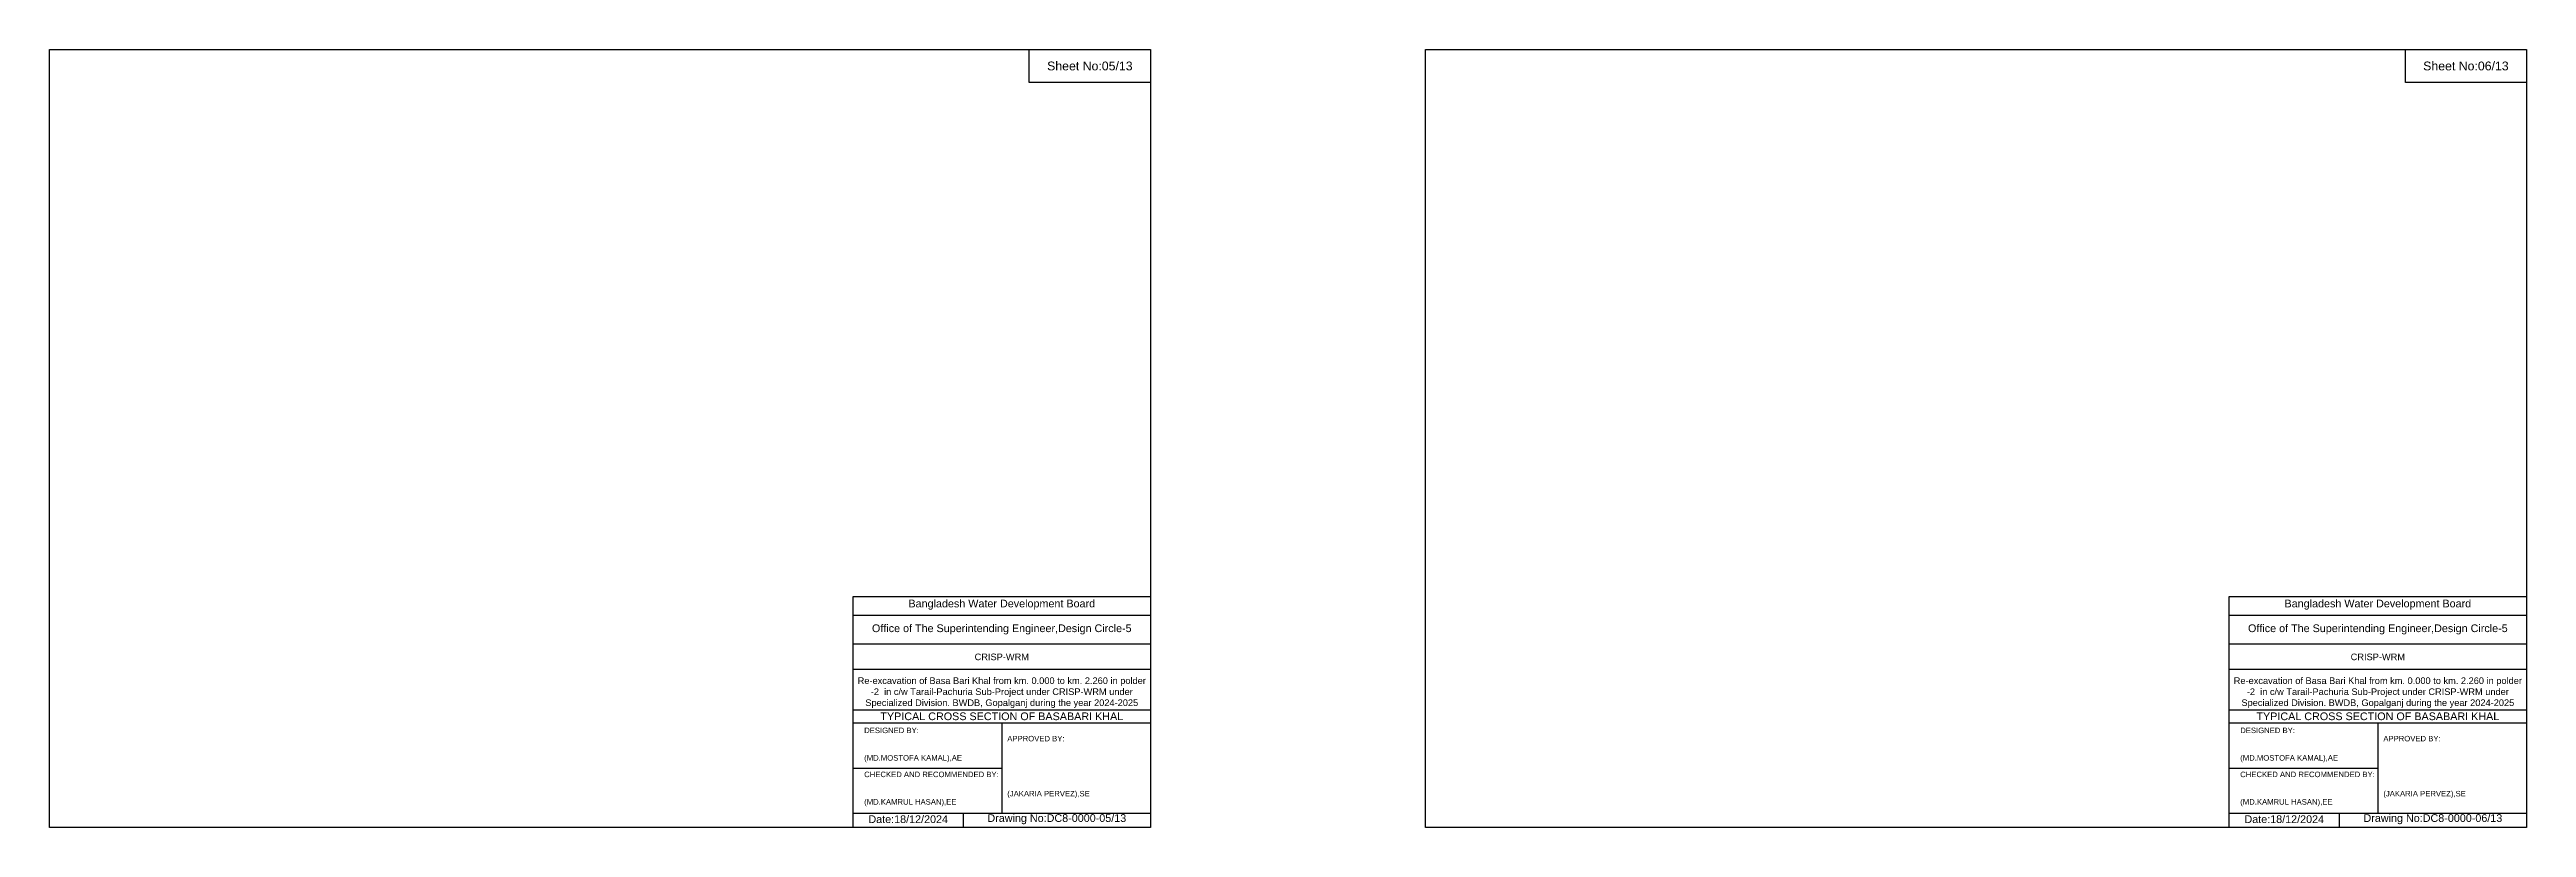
# Model space of a CAD drawing. Header units: inches. Extents: x 91000 to 228000, y -17569 to 0.
# Drawn here: x 140000 to 158000, y -5656 to 0 of the extents above; entities that cross this region are included whole.
import ezdxf

# ---------------------------------------------------------------- set-up
doc = ezdxf.new("R2010")
doc.units = ezdxf.units.IN
doc.header["$LTSCALE"] = 7
doc.header["$MEASUREMENT"] = 0
doc.styles.get("Standard").update_dxf_attribs({"font": 'arial.ttf'})

msp = doc.modelspace()

# ---------------------------------------------------------------- linework, layer by layer
for points in [[(140000, 0), (148000, 0), (148000, -5656), (140000, -5656)], [(147120, 0), (148000, 0), (148000, -240), (147120, -240)], [(150000, 0), (158000, 0), (158000, -5656), (150000, -5656)], [(157120, 0), (158000, 0), (158000, -240), (157120, -240)]]:
    msp.add_lwpolyline(points, close=True)
for points in [[(145840, -5656), (145840, -3976), (148000, -3976)], [(145840, -4112), (148000, -4112)], [(155840, -5656), (155840, -3976), (158000, -3976)], [(155840, -4112), (158000, -4112)], [(145840, -4320), (148000, -4320)], [(155840, -4320), (158000, -4320)], [(145840, -4504), (148000, -4504)], [(155840, -4504), (158000, -4504)], [(145840, -4800), (148000, -4800)], [(155840, -4800), (158000, -4800)], [(145840, -4896), (148000, -4896)], [(146920, -4896), (146920, -5552)], [(155840, -4896), (158000, -4896)], [(156920, -4896), (156920, -5552)], [(145840, -5224), (146920, -5224)], [(155840, -5224), (156920, -5224)], [(145840, -5552), (148000, -5552)], [(146640, -5552), (146640, -5656)], [(155840, -5552), (158000, -5552)], [(156640, -5552), (156640, -5656)]]:
    msp.add_lwpolyline(points)

# ---------------------------------------------------------------- texts
at = {"attachment_point": 5}
for s, insert, char_height in [('Sheet No:05/13', (147560, -120), 64), ('Sheet No:06/13', (157560, -120), 64), ('Bangladesh Water Development Board', (146920, -4036), 56), ('Bangladesh Water Development Board', (156920, -4036), 56), ('Office of The Superintending Engineer,Design Circle-5', (146920, -4216), 56), ('Office of The Superintending Engineer,Design Circle-5', (156920, -4216), 56)]:
    msp.add_mtext(s, dxfattribs=dict(at, insert=insert, char_height=char_height))
for s, insert, char_height, width, attachment_point in [('CRISP-WRM', (146920, -4416), 48, 2240, 5), ('CRISP-WRM', (156920, -4416), 48, 2240, 5), ('Re-excavation of Basa Bari Khal from km. 0.000 to km. 2.260 in polder -2  in c/w Tarail-Pachuria Sub-Project under CRISP-WRM under Specialized Division. BWDB, Gopalganj during the year 2024-2025', (146920, -4676), 48, 2160, 5), ('Re-excavation of Basa Bari Khal from km. 0.000 to km. 2.260 in polder -2  in c/w Tarail-Pachuria Sub-Project under CRISP-WRM under Specialized Division. BWDB, Gopalganj during the year 2024-2025', (156920, -4676), 48, 2160, 5), ('TYPICAL CROSS SECTION OF BASABARI KHAL', (146920, -4848), 56, 2240, 5), ('TYPICAL CROSS SECTION OF BASABARI KHAL', (156920, -4848), 56, 2240, 5), ('DESIGNED BY:^J^J^J(MD.MOSTOFA KAMAL),AE', (145920, -5056), 40, 1120, 4), ('APPROVED BY:^J^J^J^J^J^J(JAKARIA PERVEZ),SE', (146960, -5216), 40, 1120, 4), ('DESIGNED BY:^J^J^J(MD.MOSTOFA KAMAL),AE', (155920, -5056), 40, 1120, 4), ('APPROVED BY:^J^J^J^J^J^J(JAKARIA PERVEZ),SE', (156960, -5216), 40, 1120, 4), ('CHECKED AND RECOMMENDED BY:^J^J^J(MD.KAMRUL HASAN),EE', (145920, -5376), 40, 1120, 4), ('CHECKED AND RECOMMENDED BY:^J^J^J(MD.KAMRUL HASAN),EE', (155920, -5376), 40, 1120, 4), ('Date:18/12/2024', (146240, -5596), 56, 1120, 5), ('Drawing No:DC8-0000-05/13', (147320, -5596), 56, 1760, 5), ('Date:18/12/2024', (156240, -5596), 56, 1120, 5), ('Drawing No:DC8-0000-06/13', (157320, -5596), 56, 1760, 5)]:
    msp.add_mtext(s, dxfattribs=dict(insert=insert, char_height=char_height, width=width, attachment_point=attachment_point))

doc.saveas('drawing.dxf')
